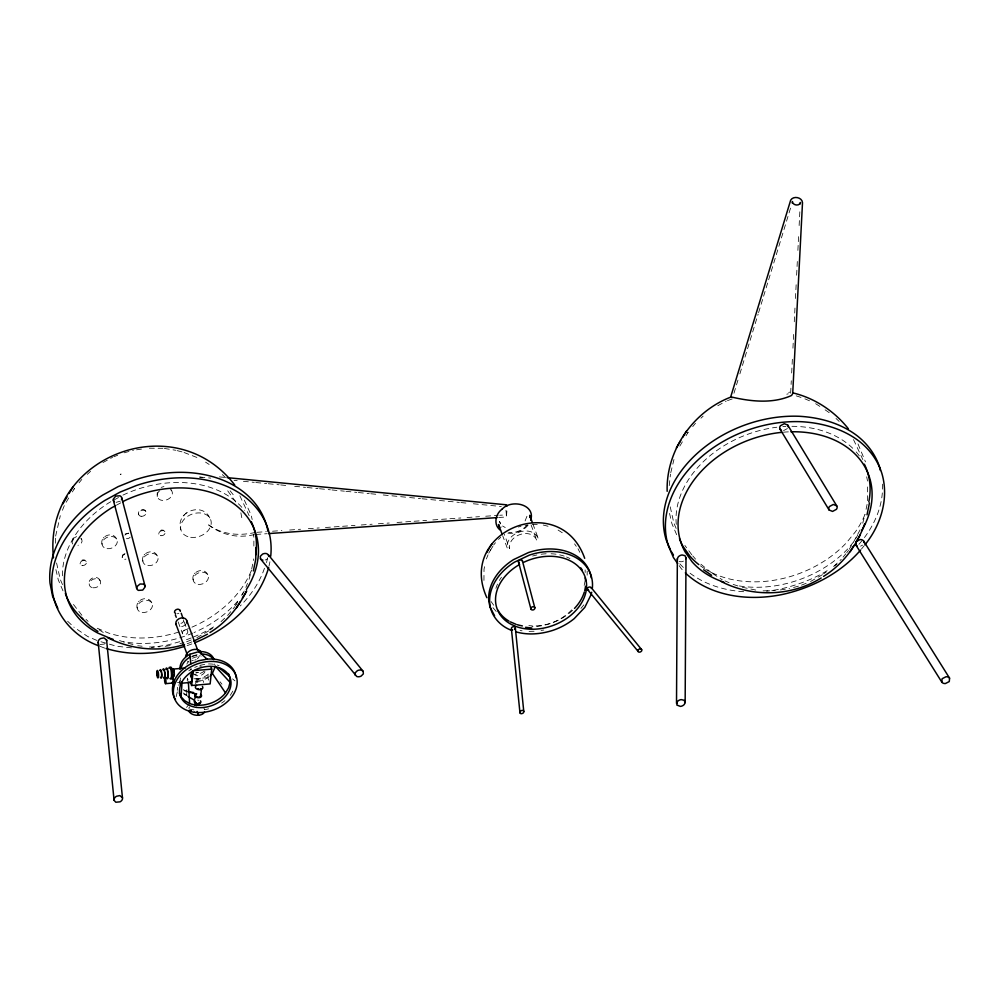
<?xml version="1.0" encoding="UTF-8"?>
<svg xmlns="http://www.w3.org/2000/svg" width="1000" height="1000" viewBox="0 0 1000 1000"><rect width="100%" height="100%" fill="white"/><g stroke="black" fill="none" stroke-linecap="round" stroke-linejoin="round"><path stroke-width="0.75" stroke-dasharray="5 3.75" d="M253.863 546.038L253.875 538.7M483.95 580.4L484.012 569.338L485.213 563.425M585.15 572.537L585.15 569.925M587.163 575.163L587.175 571.075M867.525 486.938L867.412 502.738L865.638 511.438M55.575 543.212L55.625 537.513M669.237 485.625L670.475 474.125M882.45 484.15C883.6 506.575 873.312 528.2 858.612 544.65M505.962 510.238L506.413 514.938L499.725 515.237M186.688 694.538L186.938 688.562M187.262 681.1L187.387 678.112L188.275 680.512L186.062 679.262M790.65 393.188L791.287 380.763M791.675 373.013L792.463 357.488M792.938 348.175L793.725 332.65M794.275 321.788L794.975 307.812M795.45 298.5L796.237 282.987M796.625 275.225L797.487 258.15M797.887 250.387L798.75 233.312M799.137 225.55L800 208.487M177.262 690.288L177.575 687.275M195.662 684.137L195.963 681.25M208.738 680.138L207.812 677.625L208.45 671.7M55.637 536.087L60.312 515.662M251.688 569.05L253.762 558.9M584.188 585.413L585.087 580.975M670.775 472.675L673.962 459.5M176.15 696.775L177.512 690.987M179.575 682.3L180.6 677.95M157.25 492.463L157.238 496.575M249.088 579.325L251.388 570.5M862.738 523.162L865.05 514.338M733.95 393.263L738.05 379.825M739.875 373.85L758.125 314.137M758.587 312.638L763.15 297.712M763.6 296.225L768.162 281.288M768.625 279.8L790.525 208.137M62.45 510.275L64.588 504.888M245.875 587.4L247.488 583.362M264.462 568.237C259.6 582.525 250.812 595.25 240.275 605.925M486.388 558.925L488.038 554.8M860.062 529.9L853 543.062M732.212 398.938L727.438 400.637M66.15 502.275L69.275 497.062M72.375 491.925L74.5 488.375L72.3 492.025M76.588 536.575L72.987 538.638L72.225 543.075M86.175 561.5C84.588 558.038 78.938 560.337 80.15 563.925M116.625 538.987C112.788 530.65 99.213 536.175 102.15 544.812M100.113 580.538C97.238 574.275 87.062 578.425 89.262 584.9M145.887 511.45C143.963 507.287 137.188 510.05 138.65 514.375M125 553.525L122.7 554.85L122.212 557.688A3.275 2.438 -20.3 0 0 125.9 559.15M157.4 555.925C153.575 547.587 140 553.125 142.938 561.763M164.85 531.675C163.25 528.212 157.613 530.513 158.825 534.1M209.8 517.938C202.138 501.262 174.988 512.325 180.85 529.6M151.762 602.8C147.938 594.462 134.362 599.987 137.287 608.625M207.738 574.688C203.9 566.35 190.325 571.875 193.263 580.513M237.738 601.875L235.613 605.425L237.825 601.737M241.688 595.312L244.8 590.1L241.988 594.8M232.85 691.1L230.55 694.938A32.812 24.425 -20.3 0 1 227.938 697.9M492.912 546.2L488.575 553.425L490.737 549.825M525.1 520.938L526.975 516.188L526.812 513.362M679.8 446.112L682.925 440.9M686.025 435.763L688.15 432.212L685.95 435.863M855.638 538.638L857.75 535.112M849.287 549.237L851.488 545.588M189.625 703.475L186.1 707.975A32.812 24.425 -20.3 0 0 197.512 710.163M79.062 482.8L81.8 479.45M227.587 615.525L232.162 609.95M233.075 608.837L234.9 606.613M493.625 545L495.5 542.725M692.712 426.637L695.462 423.3M580.938 608.413L583.812 604.9M853.35 542.212L848.413 548.237A99.75 74.25 -20.3 0 1 737.312 585.612M843.075 557.137L845.812 553.8M846.725 552.675L848.55 550.45M861.45 549.05L863.975 545.988M787.375 428.575L783.538 430.637M128.763 533.088L125.175 533.962M527.1 525.05C522.7 530.388 515.588 533.175 508.725 532.463M507.9 533.175C515.4 534.275 523.962 530.4 528.112 525.138M103.338 537.987L103.963 537.362M144.125 554.938L144.738 554.3M183.225 515.95L184.475 514.688M138.488 601.8L139.1 601.175M194.45 573.688L195.075 573.062M185.562 513.575L186.375 512.762M87.287 474.363L90.575 471.312M221.012 621.638L225.4 617.562M498.475 539.412L500.712 537.325M700.938 418.2L703.125 416.163M571.737 609.875C560.812 621.3 544.625 627.45 528.875 625.612M833.575 566.5L841.25 559.362M210.062 629.95L212.562 628.162M834.4 565.925L836.737 564.25M823.713 573.787L826.213 572M208.812 630.85L196.838 637.688M822.463 574.688L810.487 581.525M120.288 501.163L116.112 502.35M862.562 545.138L860.562 546.163M267.238 558.95L266.275 559.55A4.625 3.438 -20.3 0 1 265.188 559.987M178.888 613.237L177.387 613.787M102.938 462.562L112.562 457.3M118.513 497.525L109.3 502.562A99.75 74.25 -20.3 0 0 62.512 579.062M116.412 505.213L122.725 501.75M717.788 405.737L726.213 401.138M827.15 570.675C812.925 579.375 797.163 585.112 780.975 588.9A112.762 83.925 -20.3 0 1 766.538 591.2M113.85 456.775L117.688 455.225M161.188 487.375L163.95 486.562M186.575 641.825L191.7 639.763M187.225 643.75L192.463 641.637M192.275 656.075L198.15 654.35M194.725 667.387L197.288 666.363M801.513 585.15L809.2 582.05M124.15 452.8L133.463 450.262M518.288 527.025L521 526.287M179.825 641.675L167.25 645.1L151.463 647.425M179.925 643.637L183.912 642.55M793.575 587.475L800.225 585.662M786.8 394.188L788.25 393.825M788.7 392.4L789.825 392.125M199.85 665.325L206.575 664.05A26.488 19.712 -20.3 0 1 219.112 665.7M136.537 449.812L144.225 448.675M525.087 525.35L527.837 524.938M165.175 646.312L172.862 645.175M780.362 589.925L789.587 588.562M541.1 630.425L543.787 630.025M193.925 678.812L207.812 677.625M177.475 682.625L180.512 682.362M255.413 532.425C238.35 536.312 220.987 534.525 207.025 523.775M256.975 532.312L266.312 531.663M272.538 531.225L281.875 530.562M289.65 530.025L300.538 529.25M308.325 528.7L319.212 527.938M325.438 527.5L341 526.413M342.562 526.3L355 525.425M361.225 524.987L372.125 524.212M378.35 523.775L389.237 523.013M397.025 522.463L412.575 521.375M414.137 521.263L426.587 520.388M432.812 519.95L448.375 518.85M449.925 518.737L460.812 517.975M467.038 517.537L479.487 516.663M485.712 516.225L498.162 515.35M254.338 534.575C238.025 538.587 221.775 535.125 208.688 524.913M255.9 534.462L266.788 533.713M498.625 517.513L506.4 516.962L507.1 508.725M149.35 448.212L162.9 448.288M532.6 524.487L537.25 524.388M763.075 590.85L775.225 590.575M529.075 631.375L534.388 631.25M149.412 647.013L160.05 646.775M219.363 476.887L225.562 477.488M199.9 477.038L210.775 478.113M234.075 480.387L237.188 480.688M243.4 481.3L254.275 482.362M255.825 482.512L266.7 483.575M268.25 483.725L279.125 484.787M280.688 484.938L286.9 485.55M294.662 486.312L305.538 487.375M307.1 487.525L317.975 488.587M319.525 488.738L330.4 489.8M331.95 489.95L344.387 491.175M345.938 491.325L356.812 492.388M358.363 492.537L369.237 493.6M370.788 493.75L377.013 494.363M383.225 494.963L408.075 497.4M409.637 497.55L420.513 498.612M422.062 498.762L459.35 502.413M460.9 502.562L467.113 503.175M473.325 503.775L501.3 506.512M164.363 448.45L175.763 450.275M755.763 590.062L741.825 587.15M520.087 630.575L522.075 630.788M137.738 645.75L142.113 646.225M131.537 647.862L116.713 646.263L98 640.9M199.425 477.1L202.425 477.438M679.15 561.525L681.25 561.775A4.625 3.438 -20.3 0 0 683.462 561.112M99.875 644.513L104.125 644.1A4.625 3.438 -20.3 0 0 105.075 643.462M543.212 525.025L548.787 526.45M177.125 450.625L182.6 452.013M128.162 643.312L135 645.05M104.675 648.125L98.863 645.85M796.25 395.863L802.087 397.775M733.162 584.4L739 586.325M184.062 452.5L198.075 457.912M119.5 640.562L125.337 642.487M804.912 398.837L811.725 401.75M724.975 580.913L729.062 582.663M97.212 628.237L108.125 632.9A99.75 74.25 -20.3 0 0 179.913 631.7M96.85 640.413L87.587 636.462L73.838 627.112M502.575 526.013L505.25 527.525M183.175 693L187.213 695.325M183.975 694.163L186.663 695.713M815.65 403.688L822.788 408.288M712.725 573.612L722.237 579.75M558.075 530.05L562.938 533.175M205.575 462.15L209.137 464.45M99.062 629.775L105.025 633.612M825.1 409.825L831.787 414.475M711.6 572.837L699.65 563.212M232.562 678.875L234.975 680.863M836 418.45L839.163 421.438M222.35 474.613L225.512 477.6M86 619.375L88.1 621.362M67.638 621.237L71.938 625.312M227.725 490.838L237.537 504.438M691.8 554.775L684.875 545.45M692.738 555.862L695.55 559.138M492.938 607.675L496.425 611.712M81.9 615.3L71.225 601.613M220.05 681.8L221.962 684.188M230.125 490.763L235.362 497.525M679.15 565.65L681.137 568.475A112.762 83.925 -20.3 0 0 684.237 571.8M574.562 543.9L576.287 546.337M491.1 601.55L493.675 605.2M171 489.6L171.7 490.75M81.163 538.538L81.625 539.288M203.85 708.125L204.613 709.438M858 443.938L865.475 461.875M853.512 439.6L862.837 459.562M578 548.763L579.812 552.3M244.35 500.1L251.112 515.075L252.188 519.513M239.862 495.763L249.188 515.712M676.162 528.462L673.863 523.1L670.013 505.85M676.637 534.675L671.938 523.75L668.863 510.487M500.625 523.913L499.525 521.375L501.65 527.112M62.512 584.625L60.213 579.263L56.363 562.013M62.987 590.837L58.288 579.913L55.213 566.65M532.8 523.713L538.488 539.062C532.6 523.538 504.988 532.45 507.3 548.212L502.65 535.65M531.062 524.85L536.9 540.638C531.763 527.05 507.6 534.85 509.613 548.638L504.312 534.288M214.513 663.962L215.4 666.363M184.137 621.75L187.787 631.625A2.837 2.112 -20.3 0 1 184.137 634.612A2.837 2.112 -20.3 0 1 183.287 631.025A2.837 2.112 -20.3 0 1 187.787 631.625M178.175 621.938L182.35 633.212M866.688 476.812L867.537 481.062M253.312 534.388L253.875 537.225M240.875 512.775L241.85 518.075M864.862 514.725A99.75 74.25 -20.3 0 1 855.438 531.788L846.4 542.812A99.75 74.25 -20.3 0 1 705.775 569.388M704.562 568.638A99.75 74.25 -20.3 0 1 699.938 565.462M676.275 524.375A99.75 74.25 -20.3 0 1 776.812 427.238M782.875 426.637A99.75 74.25 -20.3 0 1 785.9 426.463M791.925 426.312A99.75 74.25 -20.3 0 1 854.137 449.7M856.162 451.912A99.75 74.25 -20.3 0 1 860.675 457.825M783.375 432.2A99.75 74.25 -20.3 0 1 789.425 431.825M743.675 591.712A112.762 83.925 -20.3 0 1 689.15 572.513M683.312 567.438A112.762 83.925 -20.3 0 1 679.137 563.038M80.925 538.538A5.112 3.812 -20.3 0 1 77.987 545.363M72.613 544A5.112 3.812 -20.3 0 1 76.25 537.925M130.175 537.175A3.275 2.438 -20.3 0 1 126.475 538.663M124.95 535.1A3.275 2.438 -20.3 0 1 128.65 533.612M170.625 489.588A7.875 5.863 -20.3 0 1 169.7 498.212A7.875 5.863 -20.3 0 1 158.912 499.137A7.875 5.863 -20.3 0 1 159.838 490.513M122.212 557.688A3.275 2.438 -20.3 0 1 124.787 554.388M572.587 610.325A46.812 34.837 -20.3 0 1 531.962 626.688M495.913 588.375A46.812 34.837 -20.3 0 1 497.512 584.1M499.363 580.475A46.812 34.837 -20.3 0 1 501.463 577.2M532.6 556.038A46.812 34.837 -20.3 0 1 536.862 554.975M541.15 554.237A46.812 34.837 -20.3 0 1 546.85 553.75M551.062 553.763A46.812 34.837 -20.3 0 1 564.188 556.112M566.562 557A46.812 34.837 -20.3 0 1 569.938 558.562M183.4 619.837A2.837 2.112 -20.3 0 1 182.075 622.938A2.837 2.112 -20.3 0 1 178.4 622.45M188.812 708.138A8.213 5.138 6.1 0 1 189.688 706.963M224.925 700.638A32.812 24.425 -20.3 0 1 221.562 703.1M208.6 708.825A32.812 24.425 -20.3 0 1 204.412 709.688M205.025 671.762A6.2 4.612 -20.3 0 1 194.737 674.788M199.862 666.213A6.2 4.612 -20.3 0 1 201.4 666.237M190.963 670.113A2.825 0.65 85.1 0 1 191.2 668.625M209.312 676.538A17.775 13.225 -20.3 0 1 193.725 681.663M197.9 682.525A2.512 1.575 6.1 0 1 197.85 680.4A2.512 1.575 6.1 0 1 201.213 680.387A2.512 1.575 6.1 0 1 201.85 682.525M187.787 691.925A38.175 24.312 54.5 0 1 183.962 690.625M187.062 691.162A38.175 24.312 54.5 0 1 183.238 689.675M197.662 672.65A6.2 4.612 -20.3 0 1 196.125 672.625M199.312 655.5A5.7 4.237 -20.3 0 1 197.362 658.763M196.137 659.562A5.7 4.237 -20.3 0 1 194.762 660.125M193.312 660.387A5.7 4.237 -20.3 0 1 191.9 660.362M185.888 624.125A5.7 4.237 -20.3 0 1 178.162 626.388M196.425 682.475A3.762 2.362 6.1 0 1 197.138 679.675A3.762 2.362 6.1 0 1 201.688 679.675L202.438 680.113A3.762 2.362 6.1 0 1 203.312 682.475M178.888 685.45A26.488 19.712 -20.3 0 1 181.488 678.763M188.825 670.812A26.488 19.712 -20.3 0 1 191.062 669.262M208.425 674.137A17.775 13.225 -20.3 0 1 191.4 679.125M190.725 669.737A3.762 0.875 85.1 0 1 190.787 668.9M204.425 671.012A11.4 8.488 -20.3 0 1 193.512 674.212M186.863 664.075A11.4 8.488 -20.3 0 1 188.2 661.838M192.587 658.263A11.4 8.488 -20.3 0 1 201.062 656.663M198.7 672.312A11.4 8.488 -20.3 0 1 195.812 672.85M192.062 656.85A11.4 8.488 -20.3 0 1 200.538 655.238M197.625 700.075A2.512 1.575 6.1 0 1 198.875 700.387M189.062 662.025A8.488 6.312 -20.3 0 1 187.475 661.125M251.213 570.887A99.75 74.25 -20.3 0 1 181.4 631.213M122.912 495.112A99.75 74.25 -20.3 0 1 244.412 510.375M269.913 561.8A112.762 83.925 -20.3 0 1 269.025 565.938M191.825 643.913A112.762 83.925 -20.3 0 1 186.275 645.9M267.638 557.737A112.762 83.925 -20.3 0 1 266.288 563.275M213.588 626.95A112.762 83.925 -20.3 0 1 192.575 637.4M191.2 637.938A112.762 83.925 -20.3 0 1 185.662 639.987M237.675 601.188A99.75 74.25 -20.3 0 1 194.037 632.55M192.738 633.112A99.75 74.25 -20.3 0 1 123.65 641.762M121.013 474.1L120.275 474.412L121.013 474.1M147.863 565.612A7.875 5.863 -20.3 0 0 158.012 557.337A7.875 5.863 -20.3 0 0 145.538 555.7A7.875 5.863 -20.3 0 0 147.863 565.612M107.075 548.663A7.875 5.863 -20.3 0 0 117.225 540.4A7.875 5.863 -20.3 0 0 104.75 538.75A7.875 5.863 -20.3 0 0 107.075 548.663M82.212 565.525A3.275 2.438 -20.3 0 0 86.425 562.087A3.275 2.438 -20.3 0 0 81.237 561.413A3.275 2.438 -20.3 0 0 82.212 565.525M160.875 535.7A3.275 2.438 -20.3 0 0 165.1 532.263A3.275 2.438 -20.3 0 0 159.913 531.587A3.275 2.438 -20.3 0 0 160.875 535.7M142.225 612.475A7.875 5.863 -20.3 0 0 152.375 604.2A7.875 5.863 -20.3 0 0 139.9 602.562A7.875 5.863 -20.3 0 0 142.225 612.475M198.188 584.362A7.875 5.863 -20.3 0 0 208.337 576.087A7.875 5.863 -20.3 0 0 195.863 574.45A7.875 5.863 -20.3 0 0 198.188 584.362M141.113 516.3A3.938 2.925 -20.3 0 0 146.188 512.163A3.938 2.925 -20.3 0 0 139.95 511.337A3.938 2.925 -20.3 0 0 141.113 516.3M190.712 537.3A15.738 11.712 -20.3 0 0 211 520.75A15.738 11.712 -20.3 0 0 186.062 517.475A15.738 11.712 -20.3 0 0 190.712 537.3M92.963 587.788A5.9 4.387 -20.3 0 0 100.562 581.587A5.9 4.387 -20.3 0 0 91.213 580.363A5.9 4.387 -20.3 0 0 92.963 587.788"/><path stroke-width="1.5" d="M53.5 557.962C42.55 457.438 173.725 405.3 234.725 484.975M676.513 703.425L677.35 558.8L678.15 557.05A4.625 3.438 -20.3 0 1 682.1 554.975L685.037 555.675L686 557.95L685.15 702.588L684.362 704.338A4.625 3.438 -20.3 0 1 680.4 706.4L676.875 705.062L677.3 701.675A4.625 3.438 -20.3 0 1 681.263 699.613L684.188 700.3L685.15 702.588M255.888 547.5L255.775 559.138L253.363 570.962M667.163 491.325C665.9 450.763 692.938 411.7 730.625 397.175L790.662 200.2C793.25 195.512 802.175 197.225 802.5 202.688L792.7 393.6L791.587 395.462C773.012 403.913 751.025 401.562 731.888 397.1L730.925 397.362M228.363 673.525A26.488 19.712 -20.3 0 1 230.05 682.387L228.6 687.775L225.5 692.938A26.488 19.712 -20.3 0 1 189.625 703.475L184.65 700.662L181.038 696.762L182.087 681.938M173.65 670.638L173.725 669.9M191.625 685.5L193.212 670.7L211.725 669.112L210.138 683.913L191.625 685.5L190.225 681.725M194.887 698.85L195.375 694.325L192.725 692.8A38.175 24.312 54.5 0 1 189.037 692.237M200.712 695.812L201.45 688.913M792.163 202.925L792.4 201.562C792.55 205.487 799.675 206.475 800.475 202.463L800.238 203.825M867.013 514.812L869.438 502.975M121.512 499.538L121.737 498.638A4.625 3.438 -20.3 0 0 119.887 495.8L115.65 496.112L113.275 499.263A4.625 3.438 -20.3 0 0 114.3 501.6M530.712 520.225C535.837 504.137 511.138 498.938 502.1 509.175M685.738 558.85L686 557.95M584.688 558.3C560.388 489.325 456.3 530.638 486.863 597.7M823.562 576.388C842.962 564.388 857.113 545.163 864.663 523.812M209.913 632.55C226.05 622.675 238.15 607.7 246.65 590.962L242.325 598.162M210.425 675.562A17.775 13.225 -20.3 0 0 212.362 673.45L215.4 666.363L230.05 682.387M502.212 509.075C495.45 513.737 493.075 525.025 500.45 530.237M62.75 504.012L67.075 496.825M486.737 552.55L488.988 548.812M676.4 447.85L680.725 440.662M855.975 542L860.3 534.812M69.125 493.375L72.862 487.163M236.537 607.825L240.275 601.613M490.05 547.013L492 543.787M682.775 437.212L686.513 431M850.188 551.663L853.925 545.45M860.612 550.075C840.675 573.05 812.425 587.7 782.987 594.338A112.762 83.925 -20.3 0 1 685.325 572.875M864.812 544.963C880.837 525.438 889.212 498.363 881.912 473.575A112.762 83.925 -20.3 0 0 858.988 441.075C842.463 428.537 821.912 422.9 801.438 421.712A112.762 83.925 -20.3 0 0 668.238 545.438L673.438 557.55L677.65 563.525M192.725 692.8L195.912 693.938A3.35 2.1 6.1 0 1 196.625 693.662M115.138 505.9L111.312 508A99.75 74.25 -20.3 0 0 97.888 633.1L110.138 638.325A99.75 74.25 -20.3 0 0 113.038 639.25M122.725 501.75L124.925 500.55A99.75 74.25 -20.3 0 1 234 503.875A99.75 74.25 -20.3 0 1 246.375 589.538M207.512 634.163L193.775 641.112M519.637 564.55L517.55 565.688A46.812 34.837 -20.3 0 0 511.238 624.388L516.987 626.85A46.812 34.837 -20.3 0 0 586.425 588.862A46.812 34.837 -20.3 0 0 523.938 562.2M821.175 578C791.4 596.5 752.375 597.55 721.3 581.55M180.062 669.287A17.775 13.225 -20.3 0 1 189.95 654.25L198.762 651.663A17.775 13.225 -20.3 0 1 213.988 659.338M175.463 699.663A32.812 24.425 -20.3 0 1 190.825 663.925L198.775 660.725L207.1 659.15A32.812 24.425 -20.3 0 1 236.213 677.913M184.513 644.488C159.2 652.412 131.275 649.638 107.65 637.712M184.7 646.325C159.412 654.35 131.662 656.3 106.088 648.475M173.012 669.087L185.175 668.05M165.588 683.65L172.913 683.025M180.613 683.3L191.25 682.387M191.35 710.575L188.7 710.8A8.213 5.138 6.1 0 0 196.438 715.263A8.213 5.138 6.1 0 0 204.5 712.1M268.35 533.6L497.075 517.612M227.113 477.638L506.425 504.812L506.925 506.163M525.55 627.3L531.75 627.962M792.625 392.837C814.6 398.013 834.425 411.125 848.388 428.812M515.75 631.775C527.812 635.375 540.85 634.188 552.725 630.4A52.912 39.388 -20.3 0 0 574.212 618.638L584.75 607.45L591.025 594.825A52.912 39.388 -20.3 0 0 591.7 592.238M510.3 621.85L516.05 624.3M511.7 630.375C500.2 626.312 490.887 615.9 489.738 603.538A52.912 39.388 -20.3 0 1 514.475 562.163L529.4 555.112A52.912 39.388 -20.3 0 1 592.337 588.35M98.863 645.85C74.35 637.175 54.5 615 52.038 588.663A112.762 83.925 -20.3 0 1 104.775 500.475L120.162 492.062L136.575 485.45A112.762 83.925 -20.3 0 1 270.712 556.287M175.637 613.638C172.113 611.625 177.237 607.6 179.613 609.738A22.538 4.112 56 0 0 180.037 610.188L180.25 610.7M188 696.488L194.725 700.362M781.488 430.35L780.088 429.2A4.625 3.438 -20.3 0 1 780.462 425.725L784.287 423.675L787.738 425.1L836.75 505.887A4.625 3.438 -20.3 0 1 836.375 509.363L832.55 511.425L829.1 509.988L780.088 429.2M703.625 569.763L711.587 575.288M97.938 631.45L89.963 625.925L81.375 617.788M219.325 667.938L228.95 675.888M198.762 651.663L207.1 659.15M591.237 587.663L590.55 587.15A2.175 1.613 -20.3 0 0 588.513 587.325L587.7 587.962A1.975 1.475 -20.3 0 0 587.525 589.55L638.6 652A2.175 1.613 -20.3 0 0 640.65 651.825L641.45 651.175A1.975 1.475 -20.3 0 0 641.625 649.6L591.237 587.663A1.975 1.475 -20.3 0 1 591.425 588.425M587.525 589.55L588.212 590.062A2.175 1.613 -20.3 0 0 588.688 590.175M641.625 649.6L640.938 649.087A2.175 1.613 -20.3 0 0 638.9 649.262L638.088 649.9A1.975 1.475 -20.3 0 0 637.913 651.488M268.363 554.825L266.9 553.737A4.625 3.438 -20.3 0 0 262.55 554.113L260.3 556.325L260.462 558.837L356.75 676.488A4.625 3.438 -20.3 0 0 361.1 676.112L363.338 673.9L363.188 671.388L268.363 554.825L268.762 556.462M260.462 558.837L261.925 559.925A4.625 3.438 -20.3 0 0 262.938 560.175M363.188 671.388L361.725 670.3A4.625 3.438 -20.3 0 0 357.375 670.675L355.125 672.887L355.288 675.4M836.75 505.887L833.3 504.462L829.475 506.512A4.625 3.438 -20.3 0 0 829.1 509.988M673.462 555L671.012 551.138M494.588 615.825L489.988 607.062L488.787 600.988A52.912 39.388 -20.3 0 1 513.538 559.612L528.45 552.562A52.912 39.388 -20.3 0 1 591.275 577.888M212.362 673.45L225.5 692.938M863.612 541L949.575 678.175L949.275 681.562L945.387 683.538A4.625 3.438 -20.3 0 1 941.812 682.113L855.85 544.938L856.15 541.55L860.037 539.587A4.625 3.438 -20.3 0 1 863.612 541L864.038 542.65M941.812 682.113L942.113 678.725L945.987 676.762A4.625 3.438 -20.3 0 1 949.575 678.175M670.413 549.75L666.225 540.013A112.762 83.925 -20.3 0 1 799.425 416.287C819.9 417.475 840.45 423.1 856.988 435.637A112.762 83.925 -20.3 0 1 879.912 468.15L880.362 470.438M499.775 527.4L498.525 524.5L502.137 534.263M57.775 608.275L52.575 596.175L50 583.175A112.762 83.925 -20.3 0 1 102.762 495.05L118.15 486.625L134.562 480.012A112.762 83.925 -20.3 0 1 268.012 531.438M515.325 627.638L515.175 627.263A1.975 1.475 -20.3 0 0 513.55 626.625L512.537 626.938A2.175 1.613 -20.3 0 0 511.362 628.438L519.987 713.037A1.975 1.475 -20.3 0 0 521.613 713.675L522.638 713.363A2.175 1.613 -20.3 0 0 523.812 711.862L515.35 628.05A2.175 1.613 -20.3 0 1 514.612 629.25M523.787 711.45L523.638 711.075A1.975 1.475 -20.3 0 0 522.025 710.438L521 710.75A2.175 1.613 -20.3 0 0 519.825 712.25L519.837 712.663M106.587 640.013L103.9 637.863L100.625 638.525A4.625 3.438 -20.3 0 0 98.125 641.725L114.087 800.325L115.8 802.237L120.05 801.825A4.625 3.438 -20.3 0 0 122.55 798.625L106.587 640.013L106.625 640.9M98.162 642.613L98.488 643.4M122.513 797.738L119.825 795.588L116.562 796.25A4.625 3.438 -20.3 0 0 114.062 799.45L114.087 800.325M175.35 614.925L176.25 617.275M532.288 522.325L529.712 515.35L529.837 517.487M210.8 666.587L211.725 669.112M186.8 620.725L197.625 649.987M175.875 623.925L187.25 654.65M197.125 711.4L198.55 715.263M181.213 613.212L182.862 617.95M522.413 560.887L534.825 607.812M518.5 562L530.913 608.925M121.675 497.75L145.05 586.062M113.338 500.138L136.713 588.45M189.95 654.25L190.825 663.925M188.375 682.038L189.625 703.475M677.35 558.8L677.387 559.663M864.338 464.162A99.75 74.25 -20.3 0 1 868.8 501.875M698.838 564.612A99.75 74.25 -20.3 0 1 689.975 556.237L683.15 546.575A99.75 74.25 -20.3 0 1 679.488 538.625M790.938 431.788A99.75 74.25 -20.3 0 1 861.612 530.775M723.787 582.163A99.75 74.25 -20.3 0 1 691.975 561.675L685.163 552A99.75 74.25 -20.3 0 1 781.862 432.337M857.325 546.062A4.625 3.438 -20.3 0 1 855.85 544.938M787.738 425.1A4.625 3.438 -20.3 0 1 788.125 426.788M585.138 577.95A46.812 34.837 -20.3 0 1 585.538 580.688M585.487 586.312A46.812 34.837 -20.3 0 1 584.712 590.6M584.312 592.038A46.812 34.837 -20.3 0 1 574.525 608.375M522.388 625.913A46.812 34.837 -20.3 0 1 517.275 624.688M508.975 621.112A46.812 34.837 -20.3 0 1 497.925 610.15M580.837 567.925A46.812 34.837 -20.3 0 1 582.3 570.262M519.338 562.913A2.175 1.613 -20.3 0 1 518.462 561.587L518.8 560.763A1.975 1.475 -20.3 0 1 520.6 559.825L521.575 559.975A2.175 1.613 -20.3 0 1 522.438 561.3M512.638 629.862A1.975 1.475 -20.3 0 1 511.8 629.538M180.263 610.725A23.475 3.812 78.5 0 1 180.3 611.312M194.75 704.975A8.213 5.138 6.1 0 1 198.988 705.325M172.675 677.65A2.825 0.65 85.1 0 1 173.3 681.688A2.825 0.65 85.1 0 1 172.387 682.412M181.137 668.112A17.775 13.225 -20.3 0 1 190.837 656.65M201.15 653.988A17.775 13.225 -20.3 0 1 213.837 659.675M176.312 624.938A5.7 4.237 -20.3 0 1 181.088 618A5.7 4.237 -20.3 0 1 186.55 623.013M200.5 700.837A3.35 2.1 6.1 0 1 197.913 703.763A3.35 2.1 6.1 0 1 194.363 700.837M200.637 694.325A3.35 2.1 6.1 0 1 200.7 697.175A3.35 2.1 6.1 0 1 196.225 697.175A3.35 2.1 6.1 0 1 195.375 694.325M181.038 696.762A26.488 19.712 -20.3 0 1 179.35 693.263M200.413 695A2.512 1.575 6.1 0 1 199.587 697.013A2.512 1.575 6.1 0 1 196.25 696.462A2.512 1.575 6.1 0 1 196.488 694.35M172.812 669.325A3.762 0.875 85.1 0 1 174.25 672.425A3.762 0.875 85.1 0 1 173.575 676.525M170.825 668.475A4.562 1.062 85.1 0 1 171.1 668.512M171.4 668.838A4.562 1.062 85.1 0 1 172.162 671.363M171.788 677.525A4.562 1.062 85.1 0 1 171.5 677.5M168.863 668.337A5.925 1.375 85.1 0 1 171.388 672.487A5.925 1.375 85.1 0 1 169.938 678.5M199.875 702.6A2.512 1.575 6.1 0 1 197.05 704.338A2.512 1.575 6.1 0 1 195.312 701.85M162.887 669.737A4.85 1.125 85.1 0 1 164.462 670.462A4.85 1.125 85.1 0 1 164.95 676.988A4.85 1.125 85.1 0 1 163.463 677.4M192.562 671.838A3.762 0.875 85.1 0 1 191.575 674.688M190.463 674.925A3.762 0.875 85.1 0 1 191.788 679.725A3.762 0.875 85.1 0 1 190.55 681.575M165.875 669.038A5.387 1.25 85.1 0 1 167.625 669.85A5.387 1.25 85.1 0 1 168.175 677.1A5.387 1.25 85.1 0 1 166.513 677.55M193.275 692.412A38.175 24.312 54.5 0 1 188.337 691.538M172.688 676.8A3.762 0.875 85.1 0 1 173.487 682.575A3.762 0.875 85.1 0 1 172.087 682.425M199.688 702.613A2.512 1.575 6.1 0 1 198.75 703.112M196.25 702.913A2.512 1.575 6.1 0 1 195.75 702.613M195.362 702.262A2.512 1.575 6.1 0 1 195.062 701.45M192.225 673.525A2.825 0.65 85.1 0 1 191.425 673.438M166.312 669.562A4.1 0.95 85.1 0 1 167.05 669.638M167.537 670.962A4.1 0.95 85.1 0 1 167.4 677.438M202.4 686.413A3.762 2.362 6.1 0 1 201.163 689.438A3.762 2.362 6.1 0 1 196.163 688.612A3.762 2.362 6.1 0 1 196.525 685.45M163.463 669.837A3.837 0.887 85.1 0 1 164.4 671.388M164.587 672.262A3.837 0.887 85.1 0 1 164.475 677.2M200.825 688.587A2.512 1.575 6.1 0 1 200.287 688.8M198.388 688.8A2.512 1.575 6.1 0 1 197.787 688.587M160.2 670.588A3.562 0.825 85.1 0 1 161.438 672.625M161.562 673.525A3.562 0.825 85.1 0 1 161.488 676.775M190.562 675.863A2.825 0.65 85.1 0 1 191.388 677.65M185.562 656.688A8.488 6.312 -20.3 0 1 192.338 649.8A8.488 6.312 -20.3 0 1 201.262 652.075M173.812 671.162A2.825 0.65 85.1 0 1 173.938 671.812M173.863 675.45A2.825 0.65 85.1 0 1 173.538 675.6M170.362 667.487A5.925 1.375 85.1 0 1 172.688 673.15A5.925 1.375 85.1 0 1 171.188 678.4M159.9 670.438A4.3 1 85.1 0 1 161.287 671.087A4.3 1 85.1 0 1 161.725 676.888A4.3 1 85.1 0 1 160.413 677.237M251.312 521.65A99.75 74.25 -20.3 0 1 255.7 554.975M82.788 618.812A99.75 74.25 -20.3 0 1 65.35 593.413M268.675 567.325A112.762 83.925 -20.3 0 1 267.9 570.075C261.4 590.175 248.238 607.438 232.075 620.837A112.762 83.925 -20.3 0 1 194.575 642.825M157.225 672.962C157.175 679.613 159.188 671.963 157.225 672.962M136.875 586.663L136.65 587.562A4.625 3.438 -20.3 0 0 138.5 590.388L142.738 590.075L145.113 586.938A4.625 3.438 -20.3 0 0 143.262 584.113L140.087 584L136.875 586.663M530.988 608.088L530.887 608.513A2.175 1.613 -20.3 0 0 531.75 609.837L532.725 609.987A1.975 1.475 -20.3 0 0 534.525 609.05L534.862 608.225A2.175 1.613 -20.3 0 0 533.987 606.888L533.013 606.75A1.975 1.475 -20.3 0 0 531.225 607.688L530.988 608.088M156.8 671.812A3.762 0.875 85.1 0 0 157.838 677.875A3.762 0.875 85.1 0 0 158.375 672.825A3.762 0.875 85.1 0 0 156.8 671.812M196.488 707.387A26.488 19.712 -20.3 0 0 230.625 679.55A26.488 19.712 -20.3 0 0 188.663 674.025A26.488 19.712 -20.3 0 0 196.488 707.387M194.387 712.262A32.812 24.425 -20.3 0 0 236.688 677.763A32.812 24.425 -20.3 0 0 184.7 670.938A32.812 24.425 -20.3 0 0 194.387 712.262M164.638 679.087A2.825 0.65 85.1 0 0 165.413 683.637A2.825 0.65 85.1 0 0 165.812 679.837A2.825 0.65 85.1 0 0 164.638 679.087"/></g></svg>
